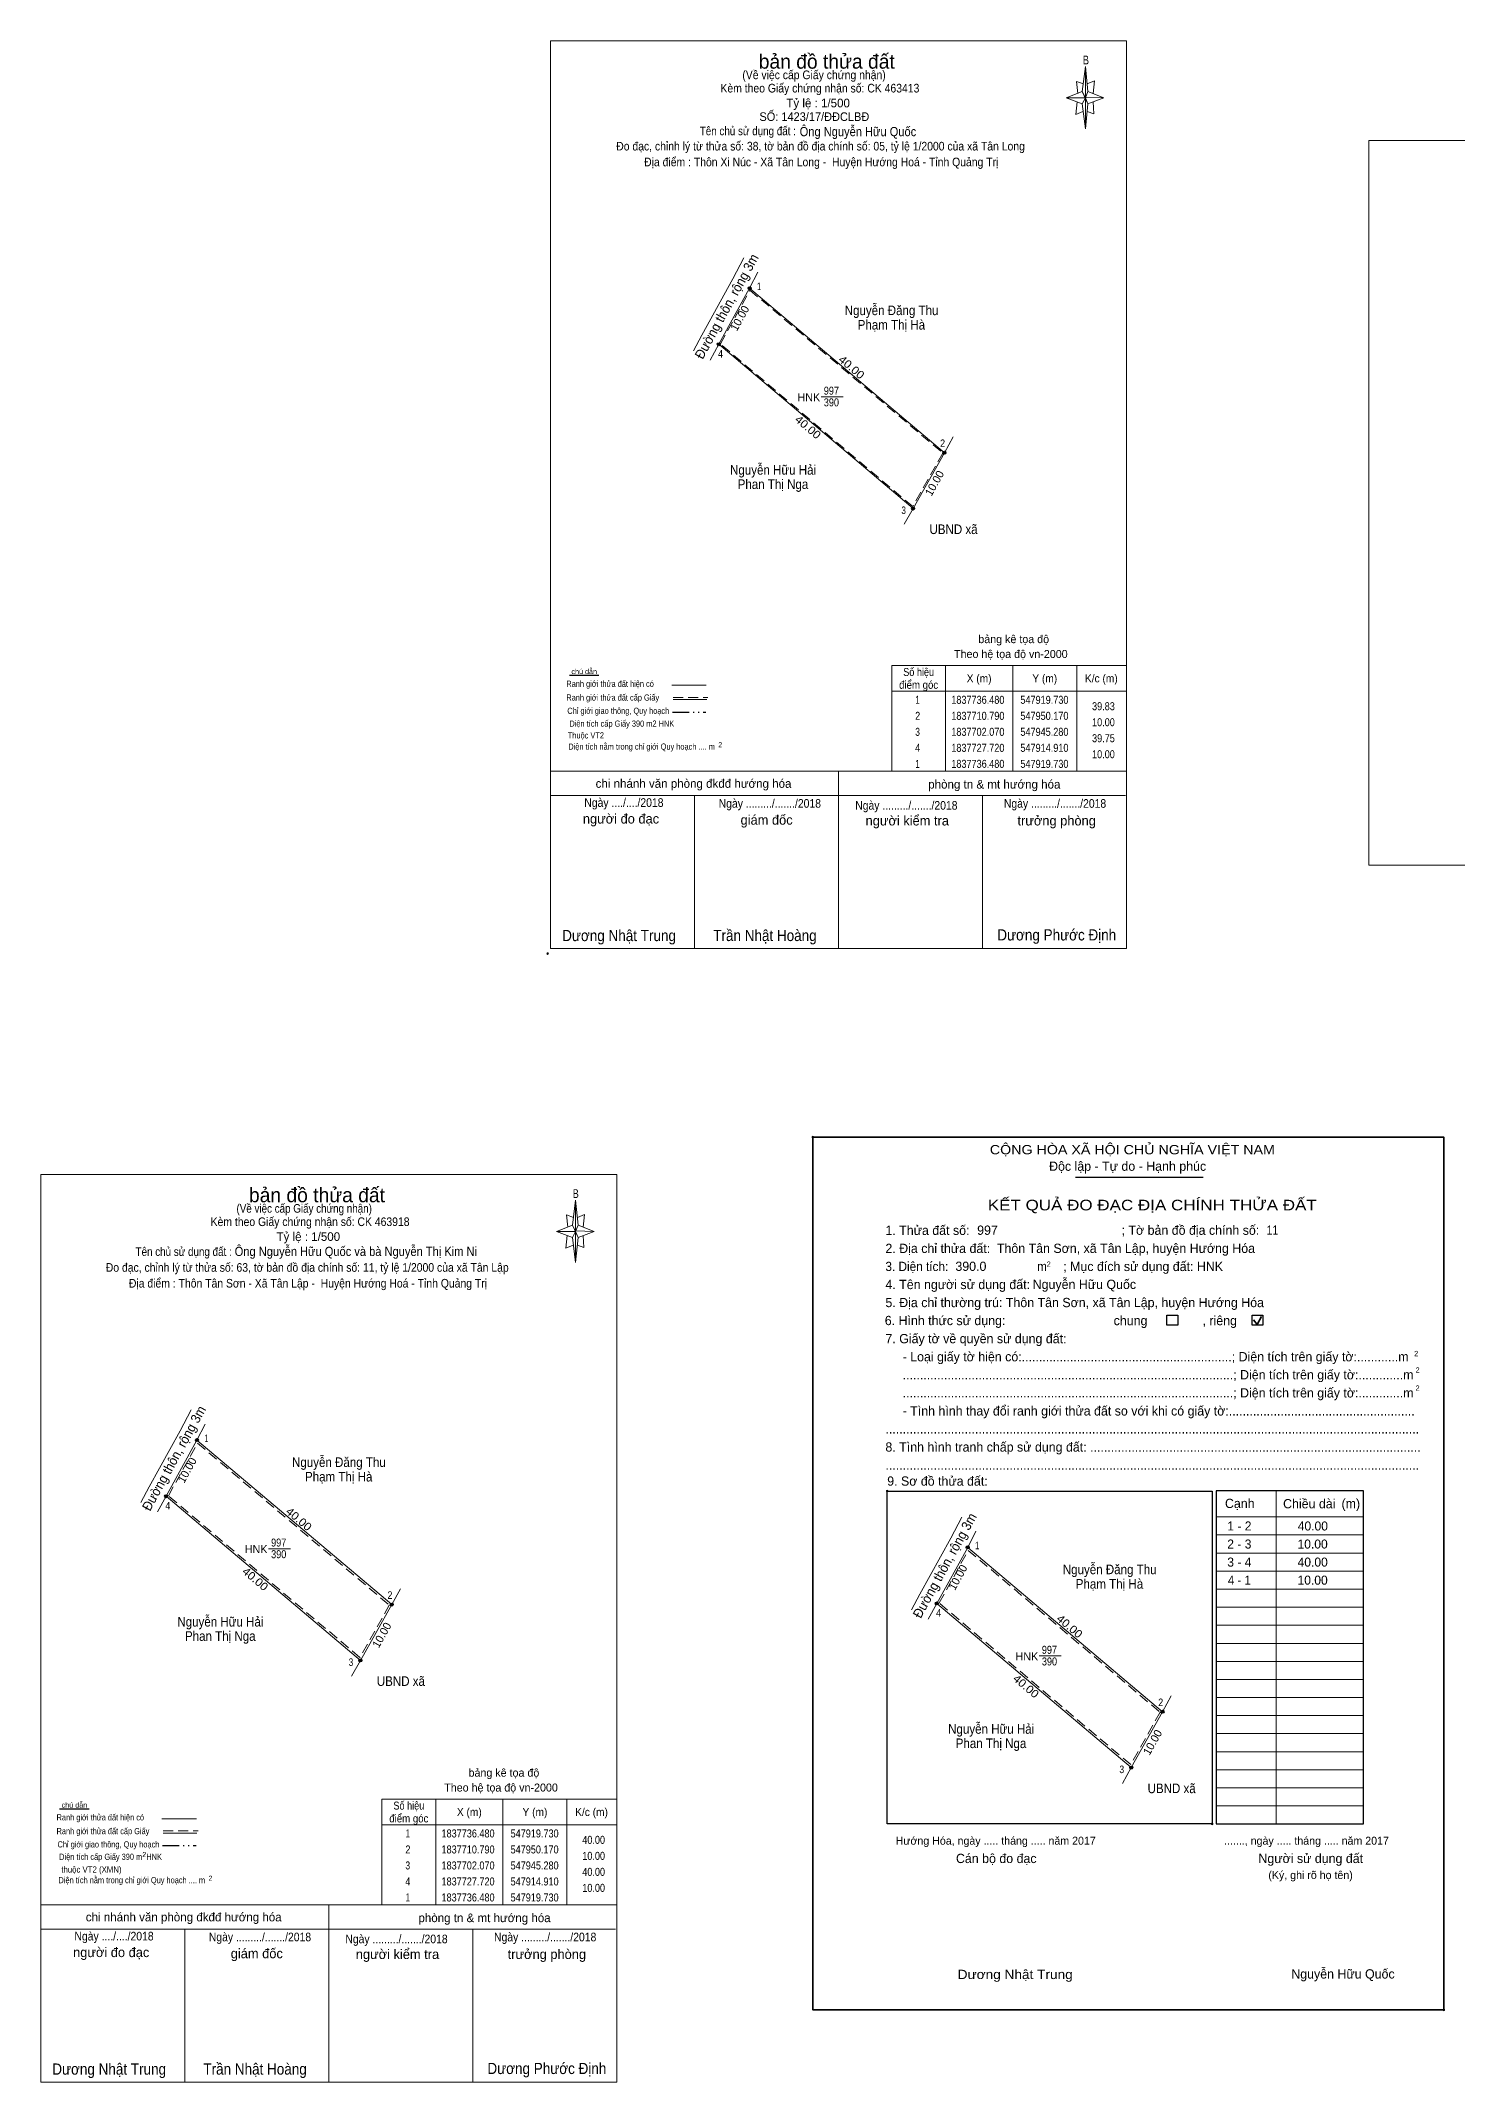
# Model space of a CAD drawing. Header units: metres. Extents: x 547566 to 548307, y 1837652 to 1837972.
# Drawn here: x 547774.9 to 547996.2, y 1837652.9 to 1837971.8 of the extents above; entities that cross this region are included whole.
import ezdxf
from ezdxf.enums import TextEntityAlignment as Align

# ---------------------------------------------------------------- set-up
doc = ezdxf.new("R2010")
doc.units = ezdxf.units.M
doc.header["$LTSCALE"] = 0.52
doc.header["$PDMODE"] = 32
doc.header["$PDSIZE"] = 0.26
doc.linetypes.add('DASH_DOUBLE_DOT', pattern=[9.2, 5, -1.2, 0.3, -1.2, 0.3, -1.2])
doc.linetypes.add('MEDIUM_DASHED', pattern=[4.5, 3, -1.5])
for name, color, linetype, lineweight in [('1', 7, 'Continuous', 13), ('10', 7, 'Continuous', 13), ('11', 7, 'Continuous', 25), ('16', 7, 'Continuous', 25), ('2', 7, 'Continuous', 35), ('27', 7, 'Continuous', 13), ('3', 7, 'Continuous', 13), ('4', 7, 'Continuous', 13), ('5', 7, 'DASH_DOUBLE_DOT', 25), ('50', 7, 'Continuous', 25), ('63', 7, 'Continuous', 13), ('7', 7, 'Continuous', 13), ('8', 7, 'Continuous', 13)]:
    doc.layers.add(name, color=color, linetype=linetype, lineweight=lineweight)
for name, color, linetype in [('36', 7, 'Continuous'), ('48', 7, 'Continuous'), ('52', 7, 'Continuous'), ('6', 7, 'Continuous'), ('9', 7, 'Continuous')]:
    doc.layers.add(name, color=color, linetype=linetype)

msp = doc.modelspace()

# ---------------------------------------------------------------- hatches: boundary and pattern name
at = {"layer": '11'}
for points in [[(547919.9651, 1837736.48, 1), (547919.4949, 1837736.48, 1)], [(547919.9651, 1837736.48, 1), (547919.4949, 1837736.48, 1)], [(547915.1451, 1837727.72, 1), (547914.6749, 1837727.72, 1)], [(547950.4051, 1837710.79, 1), (547949.9349, 1837710.79, 1)], [(547945.5151, 1837702.07, 1), (547945.0449, 1837702.07, 1)]]:
    msp.add_hatch(color=256, dxfattribs=at).paths.add_polyline_path(points)
at = {"layer": '4'}
for points in [[(547885.8951, 1837933.17, 1), (547885.4249, 1837933.17, 1)], [(547885.8951, 1837933.17, 1), (547885.4249, 1837933.17, 1)], [(547881.0751, 1837924.41, 1), (547880.6049, 1837924.41, 1)], [(547916.3351, 1837907.48, 1), (547915.8649, 1837907.48, 1)], [(547911.4451, 1837898.76, 1), (547910.9749, 1837898.76, 1)]]:
    msp.add_hatch(color=256, dxfattribs=at).paths.add_polyline_path(points)
at = {"layer": '8'}
for points in [[(547799.5451, 1837753.23, 1), (547799.0749, 1837753.23, 1)], [(547799.5451, 1837753.23, 1), (547799.0749, 1837753.23, 1)], [(547794.7251, 1837744.47, 1), (547794.2549, 1837744.47, 1)], [(547829.9851, 1837727.54, 1), (547829.5149, 1837727.54, 1)], [(547825.0951, 1837718.82, 1), (547824.6249, 1837718.82, 1)]]:
    msp.add_hatch(color=256, dxfattribs=at).paths.add_polyline_path(points)

# ---------------------------------------------------------------- linework, layer by layer
at = {"layer": '1', "lineweight": 25}
for p, q in [((547936.59, 1837794.31), (547956.52, 1837794.31)), ((547981.55, 1837745.29), (547958.58, 1837745.29)), ((547958.58, 1837745.29), (547958.58, 1837741.34)), ((547981.55, 1837693.28), (547981.55, 1837745.29)), ((547907.16, 1837693.6), (547907.16, 1837741.34)), ((547958.58, 1837741.34), (547958.58, 1837693.6)), ((547958.58, 1837693.6), (547958.58, 1837693.28))]:
    msp.add_line(p, q, dxfattribs=at)
at = {"layer": '1', "lineweight": 35}
for p, q in [((547964.39, 1837772.03), (547964.95, 1837771.3)), ((547964.95, 1837771.3), (547965.63, 1837772.52))]:
    msp.add_line(p, q, dxfattribs=at)
at = {"layer": '1'}
for p, q in [((547967.91, 1837745.29), (547967.91, 1837693.28)), ((547958.58, 1837741.23), (547959.18, 1837741.23)), ((547959.18, 1837741.23), (547974.36, 1837741.23)), ((547974.36, 1837741.23), (547981.55, 1837741.23)), ((547958.58, 1837738.41), (547959.18, 1837738.41)), ((547959.18, 1837738.41), (547974.36, 1837738.41)), ((547974.36, 1837738.41), (547981.55, 1837738.41)), ((547958.58, 1837735.59), (547959.18, 1837735.59)), ((547959.18, 1837735.59), (547974.36, 1837735.59)), ((547974.36, 1837735.59), (547981.55, 1837735.59)), ((547958.58, 1837732.77), (547959.18, 1837732.77)), ((547959.18, 1837732.77), (547974.36, 1837732.77)), ((547974.36, 1837732.77), (547981.55, 1837732.77)), ((547958.58, 1837729.95), (547959.18, 1837729.95)), ((547959.18, 1837729.95), (547974.36, 1837729.95)), ((547974.36, 1837729.95), (547981.55, 1837729.95)), ((547958.58, 1837727.13), (547959.18, 1837727.13)), ((547959.18, 1837727.13), (547974.36, 1837727.13)), ((547974.36, 1837727.13), (547981.55, 1837727.13)), ((547958.58, 1837724.31), (547959.18, 1837724.31)), ((547959.18, 1837724.31), (547974.36, 1837724.31)), ((547974.36, 1837724.31), (547981.55, 1837724.31)), ((547958.58, 1837721.48), (547959.18, 1837721.48)), ((547958.58, 1837718.66), (547959.18, 1837718.66)), ((547959.18, 1837721.48), (547974.36, 1837721.48)), ((547959.18, 1837718.66), (547974.36, 1837718.66)), ((547974.36, 1837721.48), (547981.55, 1837721.48)), ((547974.36, 1837718.66), (547981.55, 1837718.66)), ((547958.58, 1837715.84), (547959.18, 1837715.84)), ((547959.18, 1837715.84), (547974.36, 1837715.84)), ((547974.36, 1837715.84), (547981.55, 1837715.84)), ((547958.58, 1837713.02), (547959.18, 1837713.02)), ((547959.18, 1837713.02), (547974.36, 1837713.02)), ((547974.36, 1837713.02), (547981.55, 1837713.02)), ((547958.58, 1837710.2), (547959.18, 1837710.2)), ((547959.18, 1837710.2), (547974.36, 1837710.2)), ((547974.36, 1837710.2), (547981.55, 1837710.2)), ((547958.58, 1837707.38), (547959.18, 1837707.38)), ((547959.18, 1837707.38), (547974.36, 1837707.38)), ((547974.36, 1837707.38), (547981.55, 1837707.38)), ((547958.58, 1837704.56), (547959.18, 1837704.56)), ((547959.18, 1837704.56), (547974.36, 1837704.56)), ((547974.36, 1837704.56), (547981.55, 1837704.56)), ((547958.58, 1837701.74), (547959.18, 1837701.74)), ((547959.18, 1837701.74), (547974.36, 1837701.74)), ((547974.36, 1837701.74), (547981.55, 1837701.74)), ((547958.58, 1837698.92), (547959.18, 1837698.92)), ((547959.18, 1837698.92), (547974.36, 1837698.92)), ((547974.36, 1837698.92), (547981.55, 1837698.92)), ((547958.58, 1837696.1), (547959.18, 1837696.1)), ((547959.18, 1837696.1), (547974.36, 1837696.1)), ((547974.36, 1837696.1), (547981.55, 1837696.1))]:
    msp.add_line(p, q, dxfattribs=at)
at = {"layer": '1', "lineweight": 25}
for points in [[(547907.16, 1837741.34), (547907.16, 1837745.27), (547957.92, 1837745.27), (547957.92, 1837741.34), (547957.92, 1837693.6)], [(547957.92, 1837693.6), (547957.92, 1837693.28), (547907.16, 1837693.28), (547907.16, 1837693.6)], [(547958.58, 1837693.28), (547981.55, 1837693.28), (547981.55, 1837693.78)]]:
    msp.add_lwpolyline(points, dxfattribs=at)
at = {"layer": '1'}
msp.add_lwpolyline([(547919.73, 1837736.48), (547950.17, 1837710.79), (547945.28, 1837702.07), (547914.91, 1837727.72)], close=True, dxfattribs=at)
for p in [(547895.54, 1837800.56), (547907.16, 1837745.27), (547957.92, 1837693.28), (547994.12, 1837664.22)]:
    msp.add_point(p, dxfattribs=at)
at = {"layer": '10'}
msp.add_line((547910.94, 1837726.72), (547912.28, 1837729.16), dxfattribs=at)
msp.add_lwpolyline([(547912.28, 1837729.16), (547917.1, 1837737.93), (547918.81, 1837741.21)], dxfattribs=at)
msp.add_lwpolyline([(547919.73, 1837736.48), (547950.17, 1837710.79), (547945.28, 1837702.07), (547914.91, 1837727.72)], close=True, dxfattribs=at)
at = {"layer": '10', "linetype": 'MEDIUM_DASHED'}
msp.add_lwpolyline([(547919.82, 1837736.01), (547949.79, 1837710.72), (547945.2, 1837702.53), (547915.29, 1837727.79)], close=True, dxfattribs=at)
at = {"layer": '11'}
for centre in [(547919.73, 1837736.48), (547919.73, 1837736.48), (547914.91, 1837727.72), (547950.17, 1837710.79), (547945.28, 1837702.07)]:
    msp.add_circle(centre, 0.2351, dxfattribs=at)
at = {"layer": '16'}
msp.add_line((547782.47, 1837695.58), (547777.85, 1837695.58), dxfattribs=at)
at = {"layer": '2'}
msp.add_lwpolyline([(547895.54, 1837800.56), (547994.11, 1837800.56), (547994.11, 1837664.22), (547895.54, 1837664.22)], close=True, dxfattribs=at)
at = {"layer": '27'}
for p, q in [((547919.73, 1837736.48), (547921.03, 1837738.98)), ((547914.91, 1837727.72), (547913.55, 1837725.25)), ((547950.17, 1837710.79), (547951.52, 1837713.27)), ((547945.28, 1837702.07), (547943.9, 1837699.61))]:
    msp.add_line(p, q, dxfattribs=at)
at = {"layer": '3'}
for points in [[(547982.4, 1837843.05), (548143.68, 1837843.05), (548143.68, 1837956.25), (547982.4, 1837956.25)], [(547982.4, 1837956.25), (548143.68, 1837956.25), (548143.68, 1837843.05), (547982.4, 1837843.05)], [(547982.4, 1837843.05), (548143.68, 1837843.05), (548143.68, 1837956.25), (547982.4, 1837956.25)]]:
    msp.add_lwpolyline(points, close=True, dxfattribs=at)
at = {"layer": '4'}
for p, q in [((547937.62, 1837963.89), (547938.12, 1837967.79)), ((547937.62, 1837961.99), (547935.12, 1837962.89)), ((547938.52, 1837961.99), (547938.12, 1837958.09)), ((547939.42, 1837960.39), (547938.42, 1837960.79)), ((547938.52, 1837963.89), (547941.02, 1837962.89)), ((547939.32, 1837962.29), (547939.42, 1837960.39)), ((547885.66, 1837933.17), (547886.96, 1837935.67)), ((547876.87, 1837923.41), (547878.21, 1837925.85)), ((547880.84, 1837924.41), (547879.48, 1837921.94)), ((547896.84, 1837916.2), (547900.29, 1837916.2)), ((547916.1, 1837907.48), (547917.45, 1837909.96)), ((547911.21, 1837898.76), (547909.83, 1837896.3)), ((547873.5, 1837871.18), (547878.88, 1837871.18)), ((547873.7, 1837868.94), (547878.97, 1837868.94)), ((547854.57, 1837857.72), (547944.57, 1837857.72)), ((547854.57, 1837857.72), (547944.57, 1837857.72)), ((547854.57, 1837857.72), (547944.57, 1837857.72)), ((547899.57, 1837830.02), (547899.57, 1837857.72)), ((547854.57, 1837853.92), (547944.37, 1837853.92)), ((547877.07, 1837830.02), (547877.07, 1837853.92)), ((547922.07, 1837830.02), (547922.07, 1837853.92)), ((547944.57, 1837830.02), (547854.57, 1837830.02))]:
    msp.add_line(p, q, dxfattribs=at)
at = {"layer": '4', "lineweight": 25}
msp.add_line((547862.12, 1837872.67), (547857.5, 1837872.67), dxfattribs=at)
at = {"layer": '4', "linetype": 'MEDIUM_DASHED'}
msp.add_line((547873.7, 1837869.26), (547879.14, 1837869.26), dxfattribs=at)
at = {"layer": '4', "linetype": 'DASH_DOUBLE_DOT', "lineweight": 25}
msp.add_line((547873.6, 1837866.97), (547878.84, 1837866.97), dxfattribs=at)
at = {"layer": '4'}
for points in [[(547854.57, 1837971.82), (547944.57, 1837971.82), (547944.57, 1837830.02), (547854.57, 1837830.02)], [(547938.12, 1837967.79), (547938.52, 1837963.89), (547938.12, 1837962.89)], [(547938.12, 1837962.89), (547935.12, 1837962.89), (547937.62, 1837963.89), (547938.52, 1837961.99), (547941.02, 1837962.89), (547938.12, 1837962.99)], [(547938.12, 1837962.89), (547938.12, 1837958.09), (547937.62, 1837961.99)], [(547885.66, 1837933.17), (547916.1, 1837907.48), (547911.21, 1837898.76), (547880.84, 1837924.41)]]:
    msp.add_lwpolyline(points, close=True, dxfattribs=at)
for points in [[(547937.82, 1837965.09), (547936.72, 1837965.49), (547936.92, 1837963.59)], [(547938.42, 1837965.09), (547939.52, 1837965.59), (547939.32, 1837963.59)], [(547938.12, 1837962.89), (547937.62, 1837963.89), (547935.12, 1837962.89)], [(547936.82, 1837962.29), (547936.62, 1837960.29), (547937.72, 1837960.79)], [(547938.12, 1837962.89), (547938.52, 1837961.99), (547941.02, 1837962.89)], [(547878.21, 1837925.85), (547883.03, 1837934.62), (547884.74, 1837937.9)]]:
    msp.add_lwpolyline(points, dxfattribs=at)
at = {"layer": '4', "linetype": 'MEDIUM_DASHED'}
msp.add_lwpolyline([(547885.72, 1837932.86), (547915.84, 1837907.43), (547911.15, 1837899.07), (547881.09, 1837924.46)], close=True, dxfattribs=at)
at = {"layer": '4', "lineweight": 25}
for centre in [(547885.66, 1837933.17), (547885.66, 1837933.17), (547880.84, 1837924.41), (547916.1, 1837907.48), (547911.21, 1837898.76)]:
    msp.add_circle(centre, 0.2351, dxfattribs=at)
at = {"layer": '4'}
msp.add_point((547854.1, 1837829.24), dxfattribs=at)
at = {"layer": '5', "linetype": 'Continuous', "lineweight": 13}
for p, q in [((547793.85, 1837694.09), (547799.23, 1837694.09)), ((547794.05, 1837691.85), (547799.32, 1837691.85))]:
    msp.add_line(p, q, dxfattribs=at)
at = {"layer": '5'}
msp.add_line((547793.95, 1837689.88), (547799.19, 1837689.88), dxfattribs=at)
at = {"layer": '5', "linetype": 'MEDIUM_DASHED', "lineweight": 13}
msp.add_line((547794.05, 1837692.17), (547799.49, 1837692.17), dxfattribs=at)
at = {"layer": '50'}
for points in [[(547950.85, 1837772.75), (547952.55, 1837772.75), (547952.55, 1837771.17), (547950.85, 1837771.17)], [(547964.17, 1837772.75), (547965.86, 1837772.75), (547965.86, 1837771.17), (547964.17, 1837771.17)]]:
    msp.add_lwpolyline(points, close=True, dxfattribs=at)
at = {"layer": '63'}
for p, q in [((547916.27, 1837874.22), (547916.27, 1837857.72)), ((547926.77, 1837874.22), (547926.77, 1837857.72)), ((547936.77, 1837874.22), (547936.77, 1837857.72)), ((547907.87, 1837870.22), (547944.57, 1837870.22)), ((547930.91, 1837719.51), (547934.36, 1837719.51)), ((547836.62, 1837697.13), (547836.62, 1837680.63)), ((547847.12, 1837697.13), (547847.12, 1837680.63)), ((547857.12, 1837697.13), (547857.12, 1837680.63)), ((547828.22, 1837693.13), (547864.92, 1837693.13))]:
    msp.add_line(p, q, dxfattribs=at)
for points in [[(547907.87, 1837874.22), (547944.57, 1837874.22), (547944.57, 1837857.72), (547907.87, 1837857.72)], [(547828.22, 1837697.13), (547864.92, 1837697.13), (547864.92, 1837680.63), (547828.22, 1837680.63)]]:
    msp.add_lwpolyline(points, close=True, dxfattribs=at)
at = {"layer": '7'}
for p, q in [((547857.97, 1837786.8), (547858.47, 1837790.7)), ((547857.97, 1837784.9), (547855.47, 1837785.8)), ((547858.87, 1837786.8), (547861.37, 1837785.8)), ((547858.87, 1837784.9), (547858.47, 1837781)), ((547859.77, 1837783.3), (547858.77, 1837783.7)), ((547859.67, 1837785.2), (547859.77, 1837783.3)), ((547774.92, 1837680.63), (547864.92, 1837680.63)), ((547774.92, 1837680.63), (547864.92, 1837680.63)), ((547774.92, 1837680.63), (547864.92, 1837680.63)), ((547819.92, 1837652.93), (547819.92, 1837680.63)), ((547774.92, 1837676.83), (547864.72, 1837676.83)), ((547797.42, 1837652.93), (547797.42, 1837676.83)), ((547842.42, 1837652.93), (547842.42, 1837676.83)), ((547864.92, 1837652.93), (547774.92, 1837652.93))]:
    msp.add_line(p, q, dxfattribs=at)
for points in [[(547774.92, 1837794.73), (547864.92, 1837794.73), (547864.92, 1837652.93), (547774.92, 1837652.93)], [(547858.47, 1837790.7), (547858.87, 1837786.8), (547858.47, 1837785.8)], [(547858.47, 1837785.8), (547855.47, 1837785.8), (547857.97, 1837786.8), (547858.87, 1837784.9), (547861.37, 1837785.8), (547858.47, 1837785.9)], [(547858.47, 1837785.8), (547858.47, 1837781), (547857.97, 1837784.9)]]:
    msp.add_lwpolyline(points, close=True, dxfattribs=at)
for points in [[(547858.47, 1837785.8), (547857.97, 1837786.8), (547855.47, 1837785.8)], [(547858.17, 1837788), (547857.07, 1837788.4), (547857.27, 1837786.5)], [(547858.47, 1837785.8), (547858.87, 1837784.9), (547861.37, 1837785.8)], [(547858.77, 1837788), (547859.87, 1837788.5), (547859.67, 1837786.5)], [(547857.17, 1837785.2), (547856.97, 1837783.2), (547858.07, 1837783.7)]]:
    msp.add_lwpolyline(points, dxfattribs=at)
at = {"layer": '8'}
for p, q in [((547799.31, 1837753.23), (547800.61, 1837755.73)), ((547790.52, 1837743.47), (547791.86, 1837745.91)), ((547794.49, 1837744.47), (547793.13, 1837742)), ((547810.49, 1837736.26), (547813.94, 1837736.26)), ((547829.75, 1837727.54), (547831.1, 1837730.02)), ((547824.86, 1837718.82), (547823.48, 1837716.36))]:
    msp.add_line(p, q, dxfattribs=at)
msp.add_lwpolyline([(547791.86, 1837745.91), (547796.68, 1837754.68), (547798.39, 1837757.96)], dxfattribs=at)
msp.add_lwpolyline([(547799.31, 1837753.23), (547829.75, 1837727.54), (547824.86, 1837718.82), (547794.49, 1837744.47)], close=True, dxfattribs=at)
msp.add_lwpolyline([(547799.31, 1837753.23), (547829.75, 1837727.54), (547824.86, 1837718.82), (547794.49, 1837744.47)], close=True, dxfattribs=at)
at = {"layer": '8', "linetype": 'MEDIUM_DASHED'}
msp.add_lwpolyline([(547799.4, 1837752.76), (547829.37, 1837727.47), (547824.78, 1837719.28), (547794.87, 1837744.54)], close=True, dxfattribs=at)
at = {"layer": '8', "lineweight": 25}
for centre in [(547799.31, 1837753.23), (547799.31, 1837753.23), (547794.49, 1837744.47), (547829.75, 1837727.54), (547824.86, 1837718.82)]:
    msp.add_circle(centre, 0.2351, dxfattribs=at)

# ---------------------------------------------------------------- texts
at = {"layer": '1'}
for s, height, width, p in [('CỘNG HÒA XÃ HỘI CHỦ NGHĨA VIỆT NAM', 1.448, 1.15, (547923.19, 1837797.88)), ('3. Diện tích:', 1.448, 0.95, (547906.88, 1837779.64)), ('m', 1.448, 0.95, (547930.58, 1837779.64)), ('2', 0.8273, 0.9, (547932.07, 1837780.3)), ('2', 0.8273, 0.9, (547989.49, 1837766.34)), ('2', 0.8273, 0.9, (547989.71, 1837763.76)), ('2', 0.8273, 0.9, (547989.71, 1837760.94)), ('Dương Nhật Trung', 1.448, 1.1, (547918.17, 1837669.04))]:
    msp.add_text(s, height=height, dxfattribs=dict(at, width=width)).set_placement(p)
for s, height, p in [('Độc lập - Tự do - Hạnh phúc', 1.448, (547932.45, 1837795.3)), ('1. Thửa đất số:', 1.448, (547906.88, 1837785.28)), ('; Tờ bản đồ địa chính số:', 1.448, (547943.78, 1837785.3)), ('2. Địa chỉ thửa đất:', 1.448, (547906.88, 1837782.46)), ('; Mục đích sử dụng đất: HNK', 1.448, (547934.66, 1837779.64)), ('4. Tên người sử dụng đất:', 1.448, (547906.88, 1837776.82)), ('5. Địa chỉ thường trú: Thôn Tân Sơn, xã Tân Lập, huyện Hướng Hóa', 1.448, (547906.88, 1837774)), ('chung                , riêng', 1.448, (547942.54, 1837771.18)), ('7. Giấy tờ về quyền sử dụng đất:', 1.448, (547906.88, 1837768.36)), ('     - Loại giấy tờ hiện có:.............................................................; Diện tích trên giấy tờ:............m', 1.448, (547906.88, 1837765.54)), ('     ................................................................................................; Diện tích trên giấy tờ:.............m', 1.448, (547906.88, 1837762.72)), ('     ................................................................................................; Diện tích trên giấy tờ:.............m', 1.448, (547906.88, 1837759.89)), ('     - Tình hình thay đổi ranh giới thửa đất so với khi có giấy tờ:......................................................', 1.448, (547906.88, 1837757.07)), ('...........................................................................................................................................................', 1.448, (547906.88, 1837754.25)), ('8. Tình hình tranh chấp sử dụng đất: ................................................................................................', 1.448, (547906.88, 1837751.43)), ('...........................................................................................................................................................', 1.448, (547906.88, 1837748.61)), ('9. Sơ đồ thửa đất:', 1.448, (547907.16, 1837746.11)), ('Cạnh', 1.448, (547959.93, 1837742.62)), ('Chiều dài', 1.448, (547969.01, 1837742.57)), ('(m)', 1.448, (547978.14, 1837742.59)), ('Hướng Hóa, ngày ..... tháng ..... năm 2017', 1.241, (547908.48, 1837690.03)), ('......., ngày ..... tháng ..... năm 2017', 1.241, (547959.8, 1837690.03)), ('Cán bộ đo đạc', 1.448, (547917.9, 1837687.16)), ('Người sử dụng đất', 1.448, (547965.16, 1837687.16)), ('(Ký, ghi rõ họ tên)', 1.241, (547966.71, 1837684.67))]:
    msp.add_text(s, height=height, dxfattribs=at).set_placement(p)
for s, height, width, p in [('KẾT QUẢ ĐO ĐẠC ĐỊA CHÍNH THỬA ĐẤT', 1.655, 1.2, (547948.575, 1837789.12)), ('390', 1.25, 0.85, (547932.51, 1837718.03)), ('997', 1.25, 0.85, (547932.505, 1837719.85))]:
    msp.add_text(s, height=height, dxfattribs=dict(at, width=width)).set_placement(p, align=Align.CENTER)
msp.add_text('HNK', height=1.25, dxfattribs=at).set_placement((547928.985, 1837718.82), align=Align.CENTER)
at = {"layer": '10', "width": 0.95}
msp.add_text('Đường thôn, rộng 3m', height=1.5, rotation=61.179, dxfattribs=at).set_placement((547912.39, 1837725.27))
at = {"layer": '16', "width": 0.8}
for p in [(547791.08, 1837688.09), (547801.42, 1837684.39)]:
    msp.add_text('2', height=0.8, dxfattribs=at).set_placement(p, align=Align.CENTER)
at = {"layer": '36', "width": 0.9}
for s, p in [('Nguyễn Đăng Thu', (547941.92, 1837732.28)), ('Phạm Thị Hà', (547941.885, 1837730.02)), ('Nguyễn Hữu Hải', (547923.405, 1837707.36)), ('Phan Thị Nga', (547923.38, 1837705.12)), ('UBND xã', (547951.6, 1837698.08))]:
    msp.add_text(s, height=1.5, dxfattribs=at).set_placement(p, align=Align.CENTER)
at = {"layer": '4'}
for s, height, width, p in [('(Về việc cấp Giấy chứng nhận)', 1.35, 0.9, (547895.725, 1837965.83)), ('B', 1.378, 0.8, (547938.2, 1837968.13)), ('Kèm theo Giấy chứng nhận số: CK 463413', 1.35, 0.9, (547896.645, 1837963.75)), ('SỐ: 1423/17/ĐĐCLBĐ', 1.35, 0.95, (547895.775, 1837959.3)), ('Tên chủ sử dụng đất :', 1.35, 0.85, (547885.385, 1837957.07)), ('Đo đạc, chỉnh lý từ thửa số: 38, tờ bản đồ địa chính số: 05, tỷ lệ 1/2000 của xã Tân Long', 1.35, 0.9, (547896.745, 1837954.69)), ('Địa điểm : Thôn Xi Núc - Xã Tân Long -  Huyện Hướng Hoá - Tỉnh Quảng Trị ', 1.35, 0.9, (547897.08, 1837952.22)), ('1', 1.175, 0.75, (547887.14, 1837932.87)), ('Nguyễn Đăng Thu', 1.5, 0.9, (547907.84, 1837928.97)), ('Phạm Thị Hà', 1.5, 0.9, (547907.81, 1837926.71)), ('4', 1.175, 0.9, (547881.115, 1837922.34)), ('997', 1.25, 0.85, (547898.435, 1837916.54)), ('390', 1.25, 0.85, (547898.44, 1837914.72)), ('2', 1.175, 0.9, (547915.815, 1837908.37)), ('Nguyễn Hữu Hải', 1.5, 0.9, (547889.325, 1837904.05)), ('Phan Thị Nga', 1.5, 0.9, (547889.31, 1837901.81)), ('3', 1.175, 0.8, (547909.73, 1837897.9)), ('UBND xã', 1.5, 0.9, (547917.525, 1837894.77)), ('Ranh giới thửa đất hiện có ', 0.96, 0.9, (547864.025, 1837870.9)), ('chú dẫn', 0.7999, 1.05, (547859.82, 1837872.9)), ('Ranh giới thửa đất cấp Giấy', 0.96, 0.9, (547864.28, 1837868.75)), ('Chỉ giới giao thông, Quy hoạch', 0.96, 0.9, (547865.14, 1837866.68)), ('Diện tích cấp Giấy 390 m2 HNK', 0.96, 0.9, (547865.695, 1837864.68)), ('Thuộc VT2', 0.96, 0.9, (547860.08, 1837862.84)), ('Diện tích nằm trong chỉ giới Quy hoạch .... m', 0.96, 0.9, (547868.785, 1837861.09)), ('2', 0.8, 0.8, (547881.07, 1837861.47)), ('Ngày ..../..../2018', 1.35, 0.9, (547866.02, 1837852.15)), ('Ngày ........./......./2018', 1.35, 0.9, (547888.82, 1837852.02)), ('Ngày ........./......./2018', 1.35, 0.9, (547910.15, 1837851.71)), ('Ngày ........./......./2018', 1.35, 0.9, (547933.38, 1837852.01)), ('Dương Nhật Trung', 1.75, 0.9, (547865.265, 1837831.18)), ('Trần Nhật Hoàng', 1.75, 0.9, (547888.06, 1837831.19)), ('Dương Phước Định', 1.75, 0.9, (547933.645, 1837831.28))]:
    msp.add_text(s, height=height, dxfattribs=dict(at, width=width)).set_placement(p, align=Align.CENTER)
for s, height, p in [('bản đồ thửa đất', 2.25, (547897.715, 1837967.47)), ('Tỷ lệ : 1/500', 1.35, (547896.365, 1837961.43)), ('HNK', 1.25, (547894.915, 1837915.51)), ('bảng kê tọa độ', 1.25, (547926.925, 1837877.73)), ('Theo hệ tọa độ vn-2000', 1.25, (547926.475, 1837875.41)), ('chi nhánh văn phòng đkđđ hướng hóa', 1.35, (547876.9, 1837855.13)), ('phòng tn & mt hướng hóa', 1.35, (547923.895, 1837855.01)), ('người đo đạc', 1.5, (547865.565, 1837849.55)), ('giám đốc', 1.5, (547888.315, 1837849.37)), ('người kiểm tra', 1.5, (547910.295, 1837849.25)), ('trưởng phòng', 1.5, (547933.635, 1837849.25))]:
    msp.add_text(s, height=height, dxfattribs=at).set_placement(p, align=Align.CENTER)
at = {"layer": '4', "width": 0.9}
msp.add_text('Ông Nguyễn Hữu Quốc', height=1.44, dxfattribs=at).set_placement((547893.48, 1837956.92))
at = {"layer": '4', "width": 0.95}
msp.add_text('Đường thôn, rộng 3m', height=1.5, rotation=61.179, dxfattribs=at).set_placement((547878.32, 1837921.96))
at = {"layer": '4'}
for rotation, p in [(61.179, (547884.672, 1837928.1837)), (60.717, (547915.0895, 1837902.4093))]:
    msp.add_text('10.00', height=1.25, rotation=rotation, dxfattribs=at).set_placement(p, align=Align.CENTER)
at = {"layer": '4', "width": 1.1}
for rotation, p in [(319.837, (547901.1819, 1837920.3577)), (319.816, (547894.3717, 1837910.9967))]:
    msp.add_text('40.00', height=1.25, rotation=rotation, dxfattribs=at).set_placement(p, align=Align.CENTER)
at = {"layer": '48'}
msp.add_text('6. Hình thức sử dụng:', height=1.448, dxfattribs=at).set_placement((547906.78, 1837771.19))
at = {"layer": '5'}
for s, height, width, p in [('chú dẫn', 0.7999, 1.05, (547780.17, 1837695.82)), ('Ranh giới thửa đất hiện có ', 0.96, 0.9, (547784.375, 1837693.82)), ('Ranh giới thửa đất cấp Giấy', 0.96, 0.9, (547784.63, 1837691.67)), ('Chỉ giới giao thông, Quy hoạch', 0.96, 0.9, (547785.49, 1837689.6)), ('Diện tích cấp Giấy 390 m  HNK', 0.96, 0.9, (547785.815, 1837687.66)), ('thuộc VT2 (XMN)', 0.96, 0.95, (547782.825, 1837685.67)), ('Diện tích nằm trong chỉ giới Quy hoạch .... m', 0.96, 0.9, (547789.135, 1837684.01))]:
    msp.add_text(s, height=height, dxfattribs=dict(at, width=width)).set_placement(p, align=Align.CENTER)
at = {"layer": '52'}
for s, p in [('2 - 3', (547962.175, 1837736.29)), ('1 - 2', (547962.18, 1837739.11)), ('40.00', (547973.66, 1837739.11)), ('10.00', (547973.625, 1837736.29)), ('3 - 4', (547962.18, 1837733.47)), ('40.00', (547973.635, 1837733.47)), ('10.00', (547973.625, 1837730.65))]:
    msp.add_text(s, height=1.41, dxfattribs=at).set_placement(p, align=Align.CENTER)
at = {"layer": '52', "width": 0.95}
msp.add_text('4 - 1', height=1.41, dxfattribs=at).set_placement((547962.18, 1837730.65), align=Align.CENTER)
at = {"layer": '6'}
for s, p in [('997', (547921.21, 1837785.3)), ('Thôn Tân Sơn, xã Tân Lập, huyện Hướng Hóa', (547924.3, 1837782.47)), ('390.0', (547917.81, 1837779.66)), ('Nguyễn Hữu Quốc', (547929.89, 1837776.84)), ('Nguyễn Hữu Quốc', (547970.29, 1837669.12))]:
    msp.add_text(s, height=1.448, dxfattribs=at).set_placement(p)
at = {"layer": '6', "width": 0.85}
msp.add_text('11', height=1.448, dxfattribs=at).set_placement((547966.43, 1837785.31))
at = {"layer": '63'}
for s, width, p in [('điểm góc', 0.9, (547912.07, 1837870.6)), ('Số hiệu', 0.85, (547912.07, 1837872.6)), ('X (m)', 0.95, (547921.52, 1837871.6)), ('Y (m)', 0.95, (547931.775, 1837871.6)), ('K/c (m)', 0.95, (547940.615, 1837871.6)), (' 1', 0.75, (547911.72, 1837868.25)), ('1837736.480', 0.85, (547921.32, 1837868.25)), ('547919.730', 0.85, (547931.72, 1837868.25)), (' 2', 0.85, (547911.725, 1837865.75)), ('1837710.790', 0.85, (547921.32, 1837865.75)), ('547950.170', 0.85, (547931.72, 1837865.75)), (' 4', 0.85, (547911.72, 1837860.75)), (' 3', 0.8, (547911.715, 1837863.25)), ('1837702.070', 0.85, (547921.32, 1837863.25)), ('1837727.720', 0.85, (547921.32, 1837860.75)), ('547945.280', 0.85, (547931.72, 1837863.25)), ('547914.910', 0.85, (547931.72, 1837860.75)), (' 1', 0.75, (547911.72, 1837858.25)), ('1837736.480', 0.85, (547921.32, 1837858.25)), ('547919.730', 0.85, (547931.72, 1837858.25)), ('Số hiệu', 0.85, (547832.42, 1837695.51)), ('điểm góc', 0.9, (547832.42, 1837693.51)), ('X (m)', 0.95, (547841.87, 1837694.51)), ('Y (m)', 0.95, (547852.125, 1837694.51)), ('K/c (m)', 0.95, (547860.965, 1837694.51)), (' 2', 0.85, (547832.075, 1837688.66)), (' 1', 0.75, (547832.07, 1837691.16)), ('1837736.480', 0.85, (547841.67, 1837691.16)), ('1837710.790', 0.85, (547841.67, 1837688.66)), ('547919.730', 0.85, (547852.07, 1837691.16)), ('547950.170', 0.85, (547852.07, 1837688.66)), (' 3', 0.8, (547832.065, 1837686.16)), ('1837702.070', 0.85, (547841.67, 1837686.16)), ('547945.280', 0.85, (547852.07, 1837686.16)), (' 4', 0.85, (547832.07, 1837683.66)), ('1837727.720', 0.85, (547841.67, 1837683.66)), ('547914.910', 0.85, (547852.07, 1837683.66)), (' 1', 0.75, (547832.07, 1837681.16)), ('1837736.480', 0.85, (547841.67, 1837681.16)), ('547919.730', 0.85, (547852.07, 1837681.16))]:
    msp.add_text(s, height=1.25, dxfattribs=dict(at, width=width)).set_placement(p, align=Align.CENTER)
at = {"layer": '63', "width": 0.85}
for s, p in [('39.83', (547942.72, 1837867.25)), ('10.00', (547942.72, 1837864.75)), ('39.75', (547942.72, 1837862.25)), ('10.00', (547942.72, 1837859.75)), ('40.00', (547863.07, 1837690.16)), ('10.00', (547863.07, 1837687.66)), ('40.00', (547863.07, 1837685.16)), ('10.00', (547863.07, 1837682.66))]:
    msp.add_text(s, height=1.25, dxfattribs=at).set_placement(p, align=Align.RIGHT)
at = {"layer": '63'}
for rotation, p in [(61.179, (547918.742, 1837731.4937)), (60.717, (547949.1595, 1837705.7193))]:
    msp.add_text('10.00', height=1.25, rotation=rotation, dxfattribs=at).set_placement(p, align=Align.CENTER)
at = {"layer": '63', "width": 1.1}
for rotation, p in [(319.837, (547935.2519, 1837723.6677)), (319.816, (547928.4417, 1837714.3067))]:
    msp.add_text('40.00', height=1.25, rotation=rotation, dxfattribs=at).set_placement(p, align=Align.CENTER)
at = {"layer": '7'}
for s, height, p in [('bản đồ thửa đất', 2.25, (547818.065, 1837790.39)), ('Tỷ lệ : 1/500', 1.35, (547816.715, 1837784.35)), ('Theo hệ tọa độ vn-2000', 1.25, (547846.825, 1837698.33)), ('bảng kê tọa độ', 1.25, (547847.275, 1837700.65)), ('chi nhánh văn phòng đkđđ hướng hóa', 1.35, (547797.25, 1837678.05)), ('phòng tn & mt hướng hóa', 1.35, (547844.245, 1837677.93)), ('người đo đạc', 1.5, (547785.915, 1837672.47)), ('giám đốc', 1.5, (547808.665, 1837672.29)), ('người kiểm tra', 1.5, (547830.645, 1837672.17)), ('trưởng phòng', 1.5, (547853.985, 1837672.17))]:
    msp.add_text(s, height=height, dxfattribs=at).set_placement(p, align=Align.CENTER)
for s, height, width, p in [('B', 1.378, 0.75, (547858.505, 1837791.05)), ('(Về việc cấp Giấy chứng nhận)', 1.35, 0.85, (547816.07, 1837788.75)), ('Kèm theo Giấy chứng nhận số: CK 463918', 1.35, 0.9, (547816.99, 1837786.67)), ('Tên chủ sử dụng đất :', 1.35, 0.85, (547797.235, 1837782)), ('Đo đạc, chỉnh lý từ thửa số: 63, tờ bản đồ địa chính số: 11, tỷ lệ 1/2000 của xã Tân Lập', 1.35, 0.9, (547816.545, 1837779.53)), ('Địa điểm : Thôn Tân Sơn - Xã Tân Lập -  Huyện Hướng Hoá - Tỉnh Quảng Trị ', 1.35, 0.9, (547816.885, 1837777.06)), ('Ngày ..../..../2018', 1.35, 0.9, (547786.36, 1837675.07)), ('Ngày ........./......./2018', 1.35, 0.9, (547809.16, 1837674.94)), ('Ngày ........./......./2018', 1.35, 0.9, (547830.49, 1837674.63)), ('Ngày ........./......./2018', 1.35, 0.9, (547853.72, 1837674.93)), ('Dương Nhật Trung', 1.75, 0.9, (547785.6, 1837654.1)), ('Trần Nhật Hoàng', 1.75, 0.9, (547808.395, 1837654.11)), ('Dương Phước Định', 1.75, 0.9, (547853.985, 1837654.2))]:
    msp.add_text(s, height=height, dxfattribs=dict(at, width=width)).set_placement(p, align=Align.CENTER)
at = {"layer": '7', "width": 0.9}
msp.add_text('Ông Nguyễn Hữu Quốc và bà Nguyễn Thị Kim Ni', height=1.44, dxfattribs=at).set_placement((547805.21, 1837781.99))
at = {"layer": '8', "width": 0.95}
msp.add_text('Đường thôn, rộng 3m', height=1.5, rotation=61.179, dxfattribs=at).set_placement((547791.97, 1837742.02))
at = {"layer": '8'}
for s, height, width, p in [('1', 1.175, 0.75, (547800.79, 1837752.93)), ('Nguyễn Đăng Thu', 1.5, 0.9, (547821.49, 1837749.03)), ('Phạm Thị Hà', 1.5, 0.9, (547821.46, 1837746.77)), ('4', 1.175, 0.9, (547794.765, 1837742.4)), ('997', 1.25, 0.85, (547812.085, 1837736.6)), ('390', 1.25, 0.85, (547812.09, 1837734.78)), ('2', 1.175, 0.9, (547829.465, 1837728.43)), ('Nguyễn Hữu Hải', 1.5, 0.9, (547802.975, 1837724.11)), ('Phan Thị Nga', 1.5, 0.9, (547802.96, 1837721.87)), ('3', 1.175, 0.8, (547823.38, 1837717.96)), ('UBND xã', 1.5, 0.9, (547831.175, 1837714.83))]:
    msp.add_text(s, height=height, dxfattribs=dict(at, width=width)).set_placement(p, align=Align.CENTER)
for rotation, p in [(61.179, (547798.322, 1837748.2437)), (60.717, (547828.7395, 1837722.4693))]:
    msp.add_text('10.00', height=1.25, rotation=rotation, dxfattribs=at).set_placement(p, align=Align.CENTER)
at = {"layer": '8', "width": 1.1}
for rotation, p in [(319.837, (547814.8319, 1837740.4177)), (319.816, (547808.0217, 1837731.0567))]:
    msp.add_text('40.00', height=1.25, rotation=rotation, dxfattribs=at).set_placement(p, align=Align.CENTER)
at = {"layer": '8'}
msp.add_text('HNK', height=1.25, dxfattribs=at).set_placement((547808.565, 1837735.57), align=Align.CENTER)
at = {"layer": '9'}
for s, width, p in [('1', 0.75, (547921.21, 1837736.18)), ('4', 0.95, (547915.19, 1837725.65)), ('2', 0.9, (547949.89, 1837711.68)), ('3', 0.85, (547943.805, 1837701.21))]:
    msp.add_text(s, height=1.175, dxfattribs=dict(at, width=width)).set_placement(p, align=Align.CENTER)

doc.saveas('drawing.dxf')
